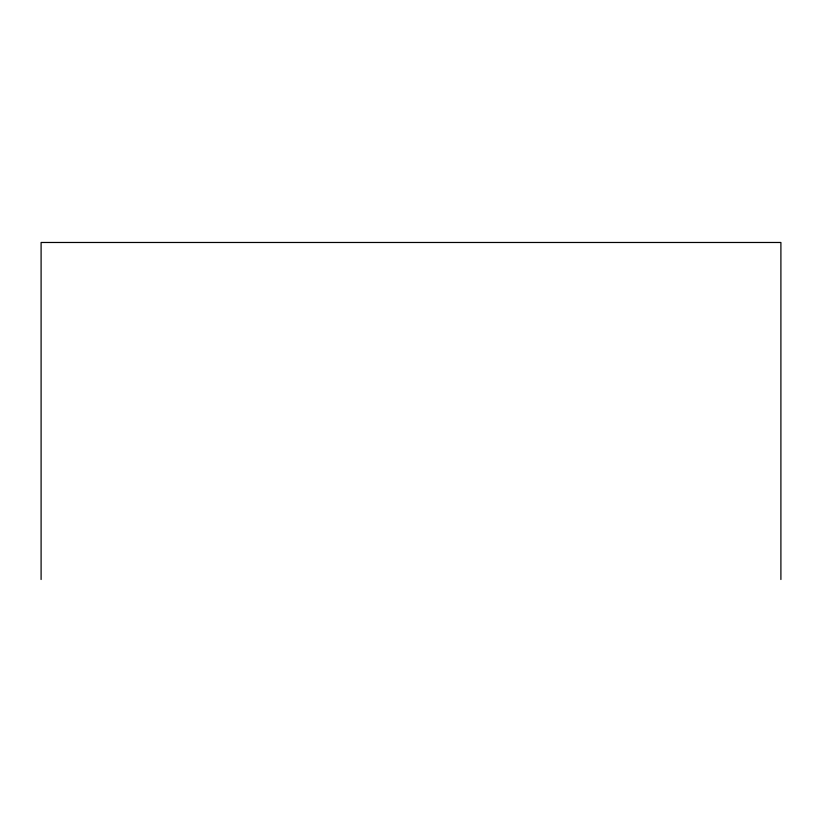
<?xml version="1.0" encoding="UTF-8"?>
<svg xmlns="http://www.w3.org/2000/svg" width="822" height="822" viewBox="0 0 822 822"><rect width="100%" height="100%" fill="white"/><g stroke="black" fill="none" stroke-linecap="round" stroke-linejoin="round"><path stroke-width="1.23" d="M780.9 579.52L780.9 242.48L41.1 242.48L41.1 579.52"/></g></svg>
